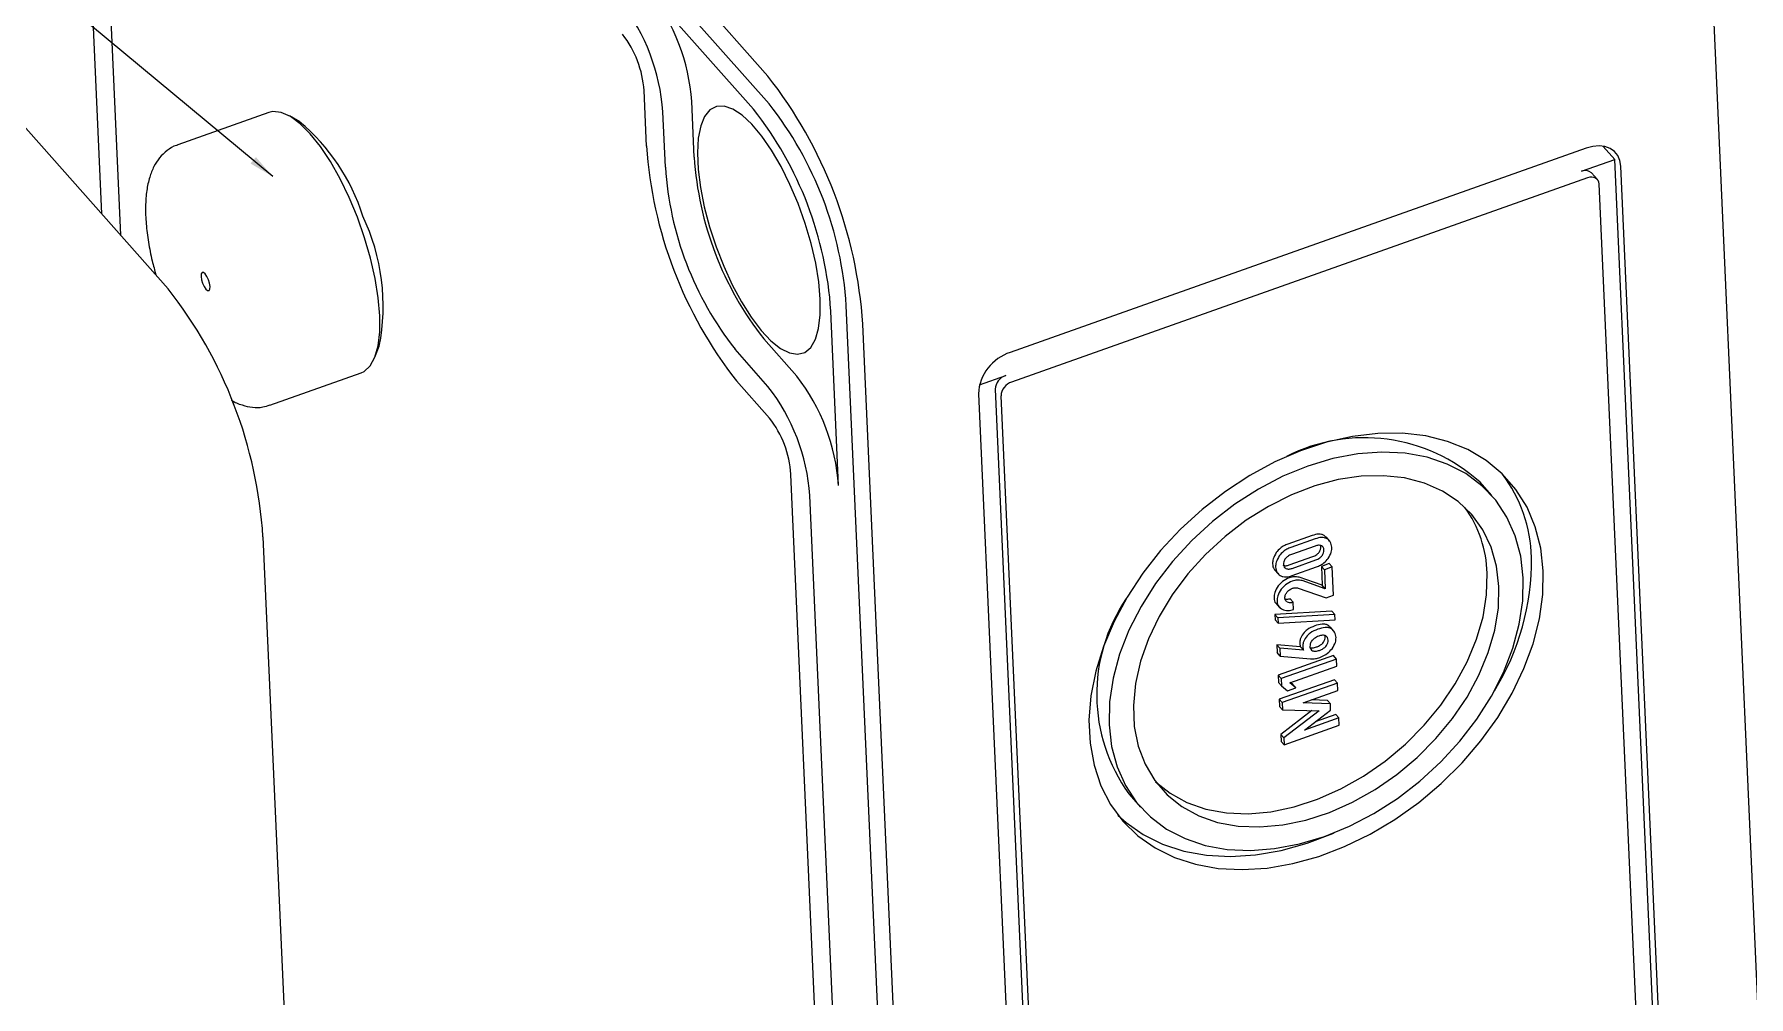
# Paper-space layout 'Layout1' of a CAD drawing. Extents: x 0.3 to 21.8, y 0.2 to 16.9.
# Drawn here: x 17.655 to 20.343, y 11.833 to 13.342 of the extents above; entities that cross this region are included whole.
import ezdxf

# ---------------------------------------------------------------- set-up
doc = ezdxf.new("R2010")
doc.units = 0
doc.header["$MEASUREMENT"] = 0
doc.linetypes.add('SLD-SOLID', pattern=[0])
doc.layers.get('0').update_dxf_attribs({"linetype": 'CONTINUOUS'})
doc.layers.add('SLD-0', color=7, linetype='SLD-SOLID')
doc.dimstyles.new('SLDDIMSTYLE2', dxfattribs={"dimtxt": 0.18, "dimasz": 0.04, "dimexe": 0, "dimexo": 0.0625, "dimgap": 0, "dimtad": 0, "dimtih": 1, "dimtoh": 1, "dimdec": 0, "dimrnd": 1e-09, "dimzin": 0, "dimtxsty": 'STANDARD', "dimblk1": 'DOT', "dimblk2": 'DOT', "dimsah": 1, "dimcen": 0.09, "dimazin": 3, "dimtfac": 0.04, "dimtdec": 0, "dimtofl": 0, "dimtmove": 0, "dimatfit": 3, "dimtolj": 1, "dimtzin": 0})

# ---------------------------------------------------------------- blocks, each defined once
blk = doc.blocks.new('_DOT')
at = {"color": 0, "linetype": 'BYBLOCK'}
blk.add_line((-0.5, 0), (-1, 0), dxfattribs=at)
at = {"color": 0, "linetype": 'BYBLOCK', "const_width": 0.5}
blk.add_lwpolyline([(-0.25, 0, 1), (0.25, 0, 1)], format="xyb", close=True, dxfattribs=at)

psp = doc.layouts.get("Layout1")

# ---------------------------------------------------------------- linework, layer by layer
at = {"color": 7, "linetype": 'SLD-SOLID'}
for p, q in [((18.805, 13.2769), (17.8815, 14.3184)), ((18.8069, 13.2334), (17.8835, 14.2749)), ((17.8643, 12.9434), (16.9408, 13.9849)), ((17.722, 13.9146), (17.7602, 13.0609)), ((17.7516, 13.8813), (17.7897, 13.0275)), ((18.7826, 13.2248), (18.6201, 13.4081)), ((20.3977, 10.9301), (20.288, 13.3835)), ((18.6148, 13.1672), (18.6109, 13.2542)), ((18.6895, 13.1499), (18.6856, 13.2369)), ((18.0226, 13.2196), (17.8795, 13.1689)), ((18.0708, 13.2052), (18.0548, 13.2143)), ((18.6443, 13.1339), (18.6405, 13.2209)), ((20.0886, 13.1638), (19.1853, 12.8436)), ((20.1152, 13.1667), (20.1335, 13.1461)), ((20.0814, 13.1276), (20.1335, 13.1461)), ((20.1061, 13.1147), (20.0968, 13.1252)), ((20.228, 11.0343), (20.1335, 13.1461)), ((20.2372, 11.0239), (20.1428, 13.1357)), ((20.0907, 13.1172), (19.1874, 12.797)), ((20.2018, 11.0271), (20.1087, 13.1078)), ((18.916, 12.635), (18.9038, 12.9083)), ((19.0378, 10.4635), (18.9281, 12.9169)), ((19.0636, 10.4344), (18.9539, 12.8878)), ((18.1889, 12.8359), (18.1956, 12.8531)), ((18.8504, 12.8062), (18.7987, 12.8646)), ((18.8053, 12.7902), (18.7536, 12.8486)), ((18.0241, 12.7607), (18.1672, 12.8115)), ((19.1369, 12.7928), (19.1782, 12.8074)), ((18.8075, 12.7405), (18.7558, 12.7989)), ((19.1353, 12.7785), (19.2297, 10.6667)), ((19.1615, 12.7857), (19.2545, 10.705)), ((19.1707, 12.7753), (19.2638, 10.6946)), ((18.9265, 10.7455), (18.8413, 12.6523)), ((19.9405, 12.619), (19.922, 12.6399)), ((18.9561, 10.7122), (18.8708, 12.619)), ((18.0132, 12.5543), (18.1229, 10.1009)), ((19.6589, 12.5565), (19.6206, 12.5429)), ((19.6636, 12.5512), (19.6253, 12.5376)), ((19.6634, 12.5398), (19.6265, 12.5268)), ((19.6725, 12.5389), (19.672, 12.5407)), ((19.6808, 12.5533), (19.6777, 12.5563)), ((19.6863, 12.5475), (19.6805, 12.5541)), ((19.6228, 12.5102), (19.6597, 12.5233)), ((19.6273, 12.4936), (19.6656, 12.5071)), ((19.6275, 12.5049), (19.6644, 12.518)), ((19.6856, 12.5123), (19.6732, 12.5079)), ((19.6732, 12.5079), (19.6745, 12.4783)), ((19.6779, 12.5026), (19.6732, 12.5079)), ((19.6902, 12.507), (19.6779, 12.5026)), ((19.6902, 12.507), (19.6856, 12.5123)), ((19.6922, 12.4627), (19.6902, 12.507)), ((19.5998, 12.5026), (19.6057, 12.496)), ((19.6745, 12.4783), (19.6383, 12.4908)), ((19.6792, 12.473), (19.643, 12.4856)), ((19.6792, 12.473), (19.6745, 12.4783)), ((19.6779, 12.5026), (19.6792, 12.473)), ((19.6018, 12.4501), (19.6077, 12.4435)), ((19.6292, 12.4517), (19.6245, 12.457)), ((19.6297, 12.4406), (19.6292, 12.4517)), ((19.6367, 12.4739), (19.6805, 12.4586)), ((19.6805, 12.4586), (19.6922, 12.4627)), ((19.6896, 12.4379), (19.6002, 12.4327)), ((19.6002, 12.4327), (19.6005, 12.4242)), ((19.6048, 12.4274), (19.6002, 12.4327)), ((19.6052, 12.4189), (19.6005, 12.4242)), ((19.6943, 12.4326), (19.6048, 12.4274)), ((19.6048, 12.4274), (19.6052, 12.4189)), ((19.6052, 12.4189), (19.6947, 12.4241)), ((19.6943, 12.4326), (19.6896, 12.4379)), ((19.6947, 12.4241), (19.6943, 12.4326)), ((19.6791, 12.3978), (19.6786, 12.3996)), ((19.6871, 12.4122), (19.6844, 12.4151)), ((19.6927, 12.4065), (19.6868, 12.4131)), ((19.6407, 12.382), (19.6032, 12.3851)), ((19.6032, 12.3851), (19.6037, 12.3727)), ((19.6079, 12.3798), (19.6032, 12.3851)), ((19.6084, 12.3674), (19.6037, 12.3727)), ((19.6079, 12.3798), (19.6084, 12.3674)), ((19.6454, 12.3767), (19.6079, 12.3798)), ((19.6454, 12.3767), (19.6407, 12.382)), ((19.6922, 12.368), (19.6052, 12.3372)), ((19.6084, 12.3674), (19.6561, 12.3631)), ((19.6969, 12.3627), (19.6099, 12.3319)), ((19.6236, 12.3253), (19.6974, 12.3515)), ((19.6969, 12.3627), (19.6922, 12.368)), ((19.6974, 12.3515), (19.6969, 12.3627)), ((19.6052, 12.3372), (19.6057, 12.326)), ((19.6099, 12.3319), (19.6052, 12.3372)), ((19.6104, 12.3207), (19.6057, 12.326)), ((19.6937, 12.3303), (19.6069, 12.2996)), ((19.6099, 12.3319), (19.6104, 12.3207)), ((19.6104, 12.3207), (19.6199, 12.3128)), ((19.6984, 12.325), (19.6116, 12.2943)), ((19.6199, 12.3128), (19.6331, 12.3175)), ((19.6331, 12.3175), (19.6236, 12.3253)), ((19.6284, 12.3228), (19.6248, 12.3258)), ((19.6331, 12.3175), (19.6284, 12.3228)), ((19.6984, 12.325), (19.6937, 12.3303)), ((19.6989, 12.3133), (19.6984, 12.325)), ((19.6069, 12.2996), (19.6074, 12.2884)), ((19.6116, 12.2943), (19.6069, 12.2996)), ((19.6121, 12.2831), (19.6074, 12.2884)), ((19.6116, 12.2943), (19.6121, 12.2831)), ((19.6448, 12.2939), (19.6989, 12.3133)), ((19.6873, 12.2924), (19.6448, 12.2939)), ((19.6826, 12.2977), (19.6578, 12.2985)), ((19.6873, 12.2924), (19.6826, 12.2977)), ((19.6877, 12.2826), (19.6873, 12.2924)), ((19.6584, 12.2818), (19.6094, 12.2444)), ((19.6121, 12.2831), (19.6697, 12.2814)), ((19.6697, 12.2814), (19.6141, 12.2391)), ((19.6467, 12.2513), (19.6877, 12.2826)), ((19.7008, 12.2705), (19.6467, 12.2513)), ((19.6961, 12.2758), (19.6637, 12.2643)), ((19.7008, 12.2705), (19.6961, 12.2758)), ((19.7013, 12.2587), (19.7008, 12.2705)), ((19.6094, 12.2444), (19.6099, 12.2333)), ((19.6141, 12.2391), (19.6094, 12.2444)), ((19.6141, 12.2391), (19.6146, 12.228)), ((19.6146, 12.228), (19.7013, 12.2587)), ((19.6146, 12.228), (19.6099, 12.2333)), ((19.3712, 12.1514), (19.3896, 12.1306))]:
    psp.add_line(p, q, dxfattribs=at)
at = {"color": 7, "linetype": 'SLD-SOLID', "flags": 128}
for points in [[(18.8873, 12.9269), (18.8849, 12.9542), (18.8801, 12.9837), (18.8729, 13.0145), (18.8637, 13.0458), (18.8525, 13.0769), (18.8398, 13.1069), (18.8258, 13.135), (18.8109, 13.1606), (18.7955, 13.1829), (18.78, 13.2014), (18.7648, 13.2156), (18.7502, 13.2251), (18.7367, 13.2297), (18.7246, 13.2293), (18.7143, 13.2239), (18.7059, 13.2135), (18.6997, 13.1986), (18.6959, 13.1794), (18.6946, 13.1565), (18.6958, 13.1305), (18.6994, 13.102), (18.7054, 13.0718), (18.7136, 13.0406), (18.7239, 13.0093), (18.7359, 12.9787), (18.7493, 12.9495), (18.7637, 12.9226), (18.7789, 12.8986), (18.7944, 12.8781), (18.8099, 12.8617), (18.8248, 12.8498), (18.8389, 12.8427), (18.8517, 12.8406), (18.863, 12.8435), (18.8724, 12.8514), (18.8796, 12.8641), (18.8846, 12.8812), (18.8872, 12.9023), (18.8873, 12.9269)], [(18.1613, 13.0555), (18.1484, 13.0866), (18.1341, 13.1159), (18.1189, 13.1427), (18.1032, 13.1664), (18.0872, 13.1865), (18.0714, 13.2022), (18.0562, 13.2134), (18.0419, 13.2198), (18.0289, 13.2211), (18.0226, 13.2196)], [(20.1428, 13.1357), (20.1414, 13.1444), (20.138, 13.1521), (20.1328, 13.1584), (20.126, 13.1632), (20.1179, 13.1662), (20.1087, 13.1673), (20.0988, 13.1665), (20.0886, 13.1638)], [(20.1087, 13.1078), (20.1083, 13.1107), (20.1071, 13.1133), (20.1054, 13.1154), (20.1031, 13.117), (20.1004, 13.118), (20.0974, 13.1184), (20.0941, 13.1181), (20.0907, 13.1172)], [(18.1672, 12.8115), (18.1722, 12.8138), (18.1816, 12.8225), (18.1889, 12.836), (18.1939, 12.8539), (18.1964, 12.8758), (18.1965, 12.9011), (18.194, 12.9293), (18.1891, 12.9595), (18.1819, 12.9912), (18.1725, 13.0234), (18.1613, 13.0555)], [(17.9278, 12.9575), (17.9254, 12.9626), (17.9227, 12.9665), (17.92, 12.9687), (17.9179, 12.9687), (17.9165, 12.9665), (17.9162, 12.9626), (17.9169, 12.9575), (17.9186, 12.9519), (17.921, 12.9468), (17.9238, 12.9429), (17.9264, 12.9407), (17.9286, 12.9407), (17.9299, 12.9428), (17.9303, 12.9468), (17.9295, 12.9519), (17.9278, 12.9575)], [(20.0212, 12.501), (20.0172, 12.5365), (20.0087, 12.5699), (19.9957, 12.6007), (19.9783, 12.6285), (19.9569, 12.6531), (19.9317, 12.674), (19.903, 12.6911), (19.8712, 12.704), (19.8368, 12.7126), (19.8, 12.7168), (19.7616, 12.7166), (19.7218, 12.7119), (19.6814, 12.7028), (19.6407, 12.6894), (19.6003, 12.6719), (19.5608, 12.6506), (19.5226, 12.6256), (19.4863, 12.5974), (19.4523, 12.5663), (19.4211, 12.5327), (19.3931, 12.4971), (19.3686, 12.4598), (19.348, 12.4214), (19.3315, 12.3824), (19.3194, 12.3434), (19.3118, 12.3047), (19.3087, 12.267), (19.3104, 12.2306), (19.3166, 12.1961), (19.3274, 12.164), (19.3426, 12.1346), (19.362, 12.1084), (19.3853, 12.0856), (19.4123, 12.0666), (19.4426, 12.0516), (19.4758, 12.0408), (19.5115, 12.0344), (19.5491, 12.0324), (19.5883, 12.0349), (19.6285, 12.0418), (19.6691, 12.053), (19.7097, 12.0685), (19.7497, 12.0879), (19.7886, 12.1111), (19.8259, 12.1377), (19.8611, 12.1674), (19.8938, 12.1998), (19.9234, 12.2345), (19.9497, 12.271), (19.9723, 12.3089), (19.9909, 12.3476), (20.0052, 12.3867), (20.0151, 12.4257), (20.0205, 12.4639), (20.0212, 12.501)], [(19.9899, 12.49), (19.986, 12.5241), (19.9773, 12.5561), (19.9642, 12.5854), (19.9467, 12.6117), (19.925, 12.6345), (19.8996, 12.6536), (19.8707, 12.6685), (19.8389, 12.6792), (19.8045, 12.6854), (19.7681, 12.6871), (19.7302, 12.6843), (19.6913, 12.6769), (19.6521, 12.6652), (19.613, 12.6492), (19.5747, 12.6292), (19.5377, 12.6055), (19.5026, 12.5784), (19.4699, 12.5484), (19.4399, 12.5158), (19.4133, 12.4812), (19.3904, 12.445), (19.3714, 12.4078), (19.3567, 12.3701), (19.3466, 12.3325), (19.341, 12.2955), (19.3402, 12.2597), (19.3442, 12.2255), (19.3528, 12.1935), (19.3659, 12.1642), (19.3835, 12.1379), (19.4051, 12.1151), (19.4305, 12.0961), (19.4594, 12.0811), (19.4912, 12.0704), (19.5256, 12.0642), (19.562, 12.0625), (19.5999, 12.0653), (19.6388, 12.0727), (19.678, 12.0844), (19.7171, 12.1004), (19.7554, 12.1204), (19.7924, 12.1441), (19.8275, 12.1712), (19.8603, 12.2013), (19.8902, 12.2338), (19.9168, 12.2684), (19.9398, 12.3046), (19.9587, 12.3418), (19.9734, 12.3795), (19.9836, 12.4171), (19.9891, 12.4541), (19.9899, 12.49)], [(19.9517, 12.4764), (19.9479, 12.5083), (19.9394, 12.5381), (19.9264, 12.5651), (19.9092, 12.5891), (19.8879, 12.6095), (19.863, 12.626), (19.8348, 12.6385), (19.8038, 12.6466), (19.7706, 12.6502), (19.7356, 12.6493), (19.6995, 12.644), (19.6628, 12.6341), (19.6261, 12.6201), (19.5901, 12.602), (19.5553, 12.5802), (19.5223, 12.555), (19.4917, 12.5268), (19.4639, 12.4962), (19.4394, 12.4635), (19.4186, 12.4294), (19.4019, 12.3944), (19.3894, 12.3591), (19.3815, 12.3241), (19.3783, 12.2898), (19.3798, 12.257), (19.3859, 12.2261), (19.3967, 12.1977), (19.4118, 12.1721), (19.4311, 12.1499), (19.4542, 12.1314), (19.4809, 12.1168), (19.5105, 12.1065), (19.5427, 12.1007), (19.5768, 12.0993), (19.6125, 12.1024), (19.6489, 12.11), (19.6857, 12.122), (19.7221, 12.1381), (19.7576, 12.1581), (19.7916, 12.1817), (19.8234, 12.2084), (19.8527, 12.2378), (19.8789, 12.2696), (19.9016, 12.303), (19.9204, 12.3376), (19.935, 12.3728), (19.9452, 12.4081), (19.9508, 12.4428), (19.9517, 12.4764)], [(19.4133, 12.1701), (19.4358, 12.1522), (19.4624, 12.1377), (19.492, 12.1274), (19.5242, 12.1215), (19.5584, 12.1201), (19.594, 12.1232), (19.6305, 12.1309), (19.6672, 12.1428), (19.7036, 12.1589), (19.7391, 12.1789), (19.7731, 12.2025), (19.805, 12.2292), (19.8343, 12.2587), (19.8605, 12.2904), (19.8831, 12.3238), (19.9019, 12.3584), (19.9166, 12.3937), (19.9267, 12.4289), (19.9323, 12.4636), (19.9332, 12.4972)], [(19.3542, 12.1178), (19.3669, 12.1064), (19.3939, 12.0874), (19.4242, 12.0724), (19.4573, 12.0616), (19.493, 12.0552), (19.5307, 12.0532), (19.5698, 12.0557), (19.61, 12.0626), (19.6507, 12.0738), (19.6912, 12.0893), (19.6931, 12.0901)]]:
    psp.add_lwpolyline(points, dxfattribs=at)
at = {"color": 7, "linetype": 'SLD-SOLID'}
for centre, radius, start, end in [((18.3289, 13.1998), 0.3122, 3.8715, 38.0157), ((18.3741, 13.2158), 0.3122, 3.8715, 38.0157), ((18.4504, 13.2433), 0.1609, 3.8715, 38.0157), ((18.2532, 12.8426), 0.7022, 3.6847, 38.2025), ((18.3583, 12.8803), 0.571, 3.6805, 38.2068), ((17.8693, 12.9629), 0.3151, 17.4489, 50.2574), ((18.334, 12.8717), 0.571, 3.6805, 38.2068), ((19.2843, 13.2123), 0.671, 183.8512, 218.0361), ((19.2033, 13.183), 0.5148, 183.6805, 218.2068), ((19.1581, 13.167), 0.5148, 183.6805, 218.2068), ((20.0873, 13.1151), 0.0138, 46.5159, 115.3024), ((17.8723, 12.9162), 0.3294, 348.9495, 25.3843), ((17.3125, 12.5092), 0.7022, 3.6847, 38.2025), ((19.2081, 12.7743), 0.073, 108.2137, 176.6655), ((18.6044, 12.6139), 0.3122, 3.8715, 38.0157), ((19.1858, 12.7843), 0.0243, 108.2137, 176.6655), ((18.5593, 12.5979), 0.3122, 3.8715, 38.0157), ((19.195, 12.7739), 0.0243, 108.2137, 176.6655), ((18.6808, 12.6415), 0.1609, 3.8715, 38.0157), ((19.7409, 12.44), 0.2697, 47.8177, 116.9714), ((19.7772, 12.517), 0.2255, 1.2309, 36.9687), ((19.7497, 12.4927), 0.1835, 1.4155, 35.8958), ((19.614, 12.5177), 0.3888, 328.213, 0.6109), ((19.5871, 12.3072), 0.2663, 145.6463, 215.8185)]:
    psp.add_arc(centre, radius, start, end, dxfattribs=at)
for points, knots in [([(17.8795, 13.1687), (17.8788, 13.1685), (17.8727, 13.1671), (17.8625, 13.1603), (17.8505, 13.1489), (17.8415, 13.1347), (17.8348, 13.1177), (17.8304, 13.0971), (17.8286, 13.0728), (17.8296, 13.0456), (17.8333, 13.0168), (17.8385, 12.9897), (17.8434, 12.9722), (17.8454, 12.9647)], [0, 0, 0, 0, 0.009789, 0.092678, 0.173608, 0.257646, 0.350469, 0.456526, 0.573518, 0.690779, 0.804938, 0.916817, 1, 1, 1, 1]), ([(17.9637, 12.7689), (17.9637, 12.7689), (17.9688, 12.7651), (17.9798, 12.7609), (17.9964, 12.7569), (18.0116, 12.7568), (18.0205, 12.76), (18.0241, 12.7613)], [0, 0, 0, 0, 0.001603, 0.302128, 0.570524, 0.823333, 1, 1, 1, 1]), ([(19.6777, 12.5563), (19.6764, 12.557), (19.6737, 12.5584), (19.6673, 12.5589), (19.6622, 12.5574), (19.6589, 12.5565)], [0, 0, 0, 0, 0.2645229, 0.532723, 1, 1, 1, 1]), ([(19.6206, 12.5429), (19.6185, 12.5421), (19.6146, 12.5405), (19.608, 12.5363), (19.6045, 12.5321), (19.6025, 12.5296)], [0, 0, 0, 0, 0.306863, 0.584438, 1, 1, 1, 1]), ([(19.6253, 12.5376), (19.6232, 12.5368), (19.6192, 12.5352), (19.6127, 12.531), (19.6092, 12.5268), (19.6072, 12.5243)], [0, 0, 0, 0, 0.306863, 0.584438, 1, 1, 1, 1]), ([(19.6734, 12.5403), (19.6727, 12.5406), (19.6712, 12.5411), (19.6678, 12.5411), (19.6651, 12.5404), (19.6634, 12.5398)], [0, 0, 0, 0, 0.255795, 0.523307, 1, 1, 1, 1]), ([(19.6824, 12.551), (19.6811, 12.5517), (19.6784, 12.5531), (19.672, 12.5536), (19.6669, 12.5522), (19.6636, 12.5512)], [0, 0, 0, 0, 0.2645229, 0.532723, 1, 1, 1, 1]), ([(19.6694, 12.5298), (19.6705, 12.5314), (19.6724, 12.5345), (19.6725, 12.5375), (19.6725, 12.5389)], [0, 0, 0, 0, 0.537414, 1, 1, 1, 1]), ([(19.6772, 12.5336), (19.677, 12.5353), (19.6766, 12.5381), (19.6743, 12.5396), (19.6734, 12.5403)], [0, 0, 0, 0, 0.573337, 1, 1, 1, 1]), ([(19.6741, 12.5245), (19.6752, 12.5261), (19.6771, 12.5292), (19.6772, 12.5322), (19.6772, 12.5336)], [0, 0, 0, 0, 0.537414, 1, 1, 1, 1]), ([(19.6896, 12.538), (19.6891, 12.541), (19.6882, 12.5464), (19.6842, 12.5496), (19.6824, 12.551)], [0, 0, 0, 0, 0.552863, 1, 1, 1, 1]), ([(19.6838, 12.5204), (19.6858, 12.5237), (19.6893, 12.5297), (19.6895, 12.5355), (19.6896, 12.538)], [0, 0, 0, 0, 0.561982, 1, 1, 1, 1]), ([(19.6025, 12.5296), (19.6005, 12.5263), (19.597, 12.5204), (19.5967, 12.5146), (19.5966, 12.512)], [0, 0, 0, 0, 0.563473, 1, 1, 1, 1]), ([(19.5966, 12.512), (19.597, 12.5089), (19.5974, 12.505), (19.6001, 12.5026), (19.6007, 12.5021)], [0, 0, 0, 0, 0.788214, 1, 1, 1, 1]), ([(19.6072, 12.5243), (19.6052, 12.521), (19.6017, 12.5151), (19.6014, 12.5093), (19.6013, 12.5067)], [0, 0, 0, 0, 0.563473, 1, 1, 1, 1]), ([(19.6013, 12.5067), (19.6018, 12.5037), (19.6027, 12.4983), (19.6067, 12.4951), (19.6085, 12.4937)], [0, 0, 0, 0, 0.553826, 1, 1, 1, 1]), ([(19.6129, 12.5097), (19.6145, 12.5093), (19.6175, 12.5085), (19.6211, 12.5097), (19.6228, 12.5102)], [0, 0, 0, 0, 0.524501, 1, 1, 1, 1]), ([(19.6169, 12.5203), (19.6159, 12.5186), (19.6139, 12.5156), (19.6138, 12.5125), (19.6138, 12.5111)], [0, 0, 0, 0, 0.5419087, 1, 1, 1, 1]), ([(19.6138, 12.5111), (19.614, 12.5095), (19.6144, 12.5066), (19.6167, 12.5051), (19.6176, 12.5045)], [0, 0, 0, 0, 0.5771324, 1, 1, 1, 1]), ([(19.6265, 12.5268), (19.6244, 12.5259), (19.6208, 12.5244), (19.6181, 12.5215), (19.6169, 12.5203)], [0, 0, 0, 0, 0.590177, 1, 1, 1, 1]), ([(19.6176, 12.5045), (19.6192, 12.504), (19.6222, 12.5033), (19.6258, 12.5044), (19.6275, 12.5049)], [0, 0, 0, 0, 0.524501, 1, 1, 1, 1]), ([(19.6597, 12.5233), (19.6619, 12.5242), (19.6655, 12.5256), (19.6683, 12.5286), (19.6694, 12.5298)], [0, 0, 0, 0, 0.594403, 1, 1, 1, 1]), ([(19.6644, 12.518), (19.6666, 12.5189), (19.6702, 12.5203), (19.673, 12.5233), (19.6741, 12.5245)], [0, 0, 0, 0, 0.594403, 1, 1, 1, 1]), ([(19.6656, 12.5071), (19.6677, 12.508), (19.6717, 12.5096), (19.6783, 12.5138), (19.6817, 12.5179), (19.6838, 12.5204)], [0, 0, 0, 0, 0.307512, 0.585665, 1, 1, 1, 1]), ([(19.6056, 12.4773), (19.6034, 12.4739), (19.5993, 12.4676), (19.5991, 12.4614), (19.599, 12.4586)], [0, 0, 0, 0, 0.5507967, 1, 1, 1, 1]), ([(19.6229, 12.4901), (19.6192, 12.4884), (19.6126, 12.4854), (19.6078, 12.4798), (19.6056, 12.4773)], [0, 0, 0, 0, 0.557072, 1, 1, 1, 1]), ([(19.6085, 12.4937), (19.6099, 12.493), (19.6126, 12.4916), (19.619, 12.4912), (19.6241, 12.4926), (19.6273, 12.4936)], [0, 0, 0, 0, 0.265434, 0.533144, 1, 1, 1, 1]), ([(19.6276, 12.4848), (19.6239, 12.4831), (19.6173, 12.4801), (19.6125, 12.4745), (19.6103, 12.4721)], [0, 0, 0, 0, 0.557072, 1, 1, 1, 1]), ([(19.6383, 12.4908), (19.6357, 12.4914), (19.6309, 12.4925), (19.6254, 12.4908), (19.6229, 12.4901)], [0, 0, 0, 0, 0.549017, 1, 1, 1, 1]), ([(19.643, 12.4856), (19.6404, 12.4861), (19.6356, 12.4872), (19.6301, 12.4855), (19.6276, 12.4848)], [0, 0, 0, 0, 0.549017, 1, 1, 1, 1]), ([(19.599, 12.4586), (19.5993, 12.4554), (19.5997, 12.4518), (19.6023, 12.4498), (19.6026, 12.4496)], [0, 0, 0, 0, 0.877116, 1, 1, 1, 1]), ([(19.6103, 12.4721), (19.6081, 12.4686), (19.604, 12.4623), (19.6038, 12.4561), (19.6037, 12.4533)], [0, 0, 0, 0, 0.5507967, 1, 1, 1, 1]), ([(19.6037, 12.4533), (19.6042, 12.4503), (19.6052, 12.4448), (19.6097, 12.442), (19.6116, 12.4407)], [0, 0, 0, 0, 0.552645, 1, 1, 1, 1]), ([(19.6245, 12.457), (19.6225, 12.4565), (19.619, 12.4557), (19.6163, 12.4568), (19.6152, 12.4573)], [0, 0, 0, 0, 0.579836, 1, 1, 1, 1]), ([(19.6161, 12.4586), (19.6161, 12.4595), (19.6161, 12.4612), (19.6171, 12.4645), (19.6187, 12.4665), (19.6197, 12.4678)], [0, 0, 0, 0, 0.296539, 0.571027, 1, 1, 1, 1]), ([(19.6198, 12.452), (19.6187, 12.4529), (19.6166, 12.4545), (19.6163, 12.4573), (19.6161, 12.4586)], [0, 0, 0, 0, 0.553262, 1, 1, 1, 1]), ([(19.6197, 12.4678), (19.6211, 12.4693), (19.6236, 12.4718), (19.6267, 12.4731), (19.628, 12.4737)], [0, 0, 0, 0, 0.575433, 1, 1, 1, 1]), ([(19.6292, 12.4517), (19.6272, 12.4512), (19.6237, 12.4504), (19.621, 12.4516), (19.6198, 12.452)], [0, 0, 0, 0, 0.579836, 1, 1, 1, 1]), ([(19.628, 12.4737), (19.6287, 12.4739), (19.6301, 12.4743), (19.6314, 12.4745), (19.632, 12.4745)], [0, 0, 0, 0, 0.550128, 1, 1, 1, 1]), ([(19.632, 12.4745), (19.6329, 12.4746), (19.6346, 12.4746), (19.636, 12.4741), (19.6367, 12.4739)], [0, 0, 0, 0, 0.514252, 1, 1, 1, 1]), ([(19.6116, 12.4407), (19.6146, 12.4397), (19.62, 12.4378), (19.6267, 12.4397), (19.6297, 12.4406)], [0, 0, 0, 0, 0.552983, 1, 1, 1, 1]), ([(19.6445, 12.4024), (19.6428, 12.3996), (19.6396, 12.3946), (19.6394, 12.3896), (19.6393, 12.3875)], [0, 0, 0, 0, 0.567283, 1, 1, 1, 1]), ([(19.6492, 12.3971), (19.6475, 12.3943), (19.6443, 12.3893), (19.6441, 12.3843), (19.644, 12.3822)], [0, 0, 0, 0, 0.567283, 1, 1, 1, 1]), ([(19.6627, 12.4147), (19.6585, 12.413), (19.6516, 12.4103), (19.6465, 12.4046), (19.6445, 12.4024)], [0, 0, 0, 0, 0.610023, 1, 1, 1, 1]), ([(19.6674, 12.4094), (19.6632, 12.4077), (19.6563, 12.405), (19.6512, 12.3994), (19.6492, 12.3971)], [0, 0, 0, 0, 0.610023, 1, 1, 1, 1]), ([(19.669, 12.3986), (19.6666, 12.3976), (19.6626, 12.396), (19.6596, 12.3928), (19.6584, 12.3915)], [0, 0, 0, 0, 0.606589, 1, 1, 1, 1]), ([(19.6844, 12.4151), (19.683, 12.4159), (19.6801, 12.4174), (19.6726, 12.4177), (19.6666, 12.4158), (19.6627, 12.4147)], [0, 0, 0, 0, 0.2434842, 0.5058888, 1, 1, 1, 1]), ([(19.6653, 12.3816), (19.6669, 12.3822), (19.6699, 12.3834), (19.6739, 12.3859), (19.677, 12.3892), (19.679, 12.3935), (19.6791, 12.3963), (19.6791, 12.3978)], [0, 0, 0, 0, 0.224089, 0.411305, 0.576651, 0.771828, 1, 1, 1, 1]), ([(19.6891, 12.4098), (19.6877, 12.4106), (19.6848, 12.4121), (19.6773, 12.4124), (19.6713, 12.4105), (19.6674, 12.4094)], [0, 0, 0, 0, 0.2434842, 0.5058888, 1, 1, 1, 1]), ([(19.6802, 12.3989), (19.6795, 12.3993), (19.678, 12.4), (19.6741, 12.4001), (19.671, 12.3992), (19.669, 12.3986)], [0, 0, 0, 0, 0.239593, 0.50051, 1, 1, 1, 1]), ([(19.6838, 12.3925), (19.6835, 12.3939), (19.683, 12.3965), (19.6811, 12.3981), (19.6802, 12.3989)], [0, 0, 0, 0, 0.530756, 1, 1, 1, 1]), ([(19.6962, 12.3963), (19.6957, 12.3993), (19.6948, 12.4049), (19.6909, 12.4083), (19.6891, 12.4098)], [0, 0, 0, 0, 0.549745, 1, 1, 1, 1]), ([(19.6899, 12.3788), (19.692, 12.3821), (19.6958, 12.388), (19.6961, 12.3938), (19.6962, 12.3963)], [0, 0, 0, 0, 0.571874, 1, 1, 1, 1]), ([(19.6393, 12.3875), (19.6394, 12.3863), (19.6395, 12.3843), (19.6403, 12.3826), (19.6407, 12.382)], [0, 0, 0, 0, 0.597816, 1, 1, 1, 1]), ([(19.644, 12.3822), (19.6441, 12.381), (19.6442, 12.379), (19.645, 12.3773), (19.6454, 12.3767)], [0, 0, 0, 0, 0.597816, 1, 1, 1, 1]), ([(19.6544, 12.381), (19.6551, 12.3807), (19.6567, 12.3801), (19.6605, 12.3801), (19.6634, 12.381), (19.6653, 12.3816)], [0, 0, 0, 0, 0.2493187, 0.515227, 1, 1, 1, 1]), ([(19.6584, 12.3915), (19.6573, 12.3898), (19.6554, 12.3867), (19.6553, 12.3837), (19.6552, 12.3824)], [0, 0, 0, 0, 0.552968, 1, 1, 1, 1]), ([(19.6552, 12.3824), (19.6555, 12.3808), (19.6559, 12.3779), (19.6581, 12.3764), (19.6591, 12.3757)], [0, 0, 0, 0, 0.568575, 1, 1, 1, 1]), ([(19.6591, 12.3757), (19.6598, 12.3754), (19.6614, 12.3748), (19.6652, 12.3748), (19.6681, 12.3757), (19.67, 12.3763)], [0, 0, 0, 0, 0.2493187, 0.515227, 1, 1, 1, 1]), ([(19.67, 12.3763), (19.6716, 12.3769), (19.6746, 12.3781), (19.6786, 12.3807), (19.6817, 12.384), (19.6837, 12.3882), (19.6838, 12.391), (19.6838, 12.3925)], [0, 0, 0, 0, 0.224089, 0.411305, 0.576651, 0.771828, 1, 1, 1, 1]), ([(19.6707, 12.3652), (19.675, 12.367), (19.6823, 12.3701), (19.6877, 12.3762), (19.6899, 12.3788)], [0, 0, 0, 0, 0.584219, 1, 1, 1, 1]), ([(19.6561, 12.3631), (19.6587, 12.363), (19.6634, 12.3629), (19.6685, 12.3645), (19.6707, 12.3652)], [0, 0, 0, 0, 0.5517602, 1, 1, 1, 1])]:
    psp.add_open_spline(points, degree=3, knots=knots, dxfattribs=at)

# ---------------------------------------------------------------- leaders
at = {"layer": 'SLD-0'}
psp.add_leader([(18.0287, 13.1192), (16.4388, 14.441)], dimstyle='SLDDIMSTYLE2', dxfattribs=at)

doc.saveas('drawing.dxf')
